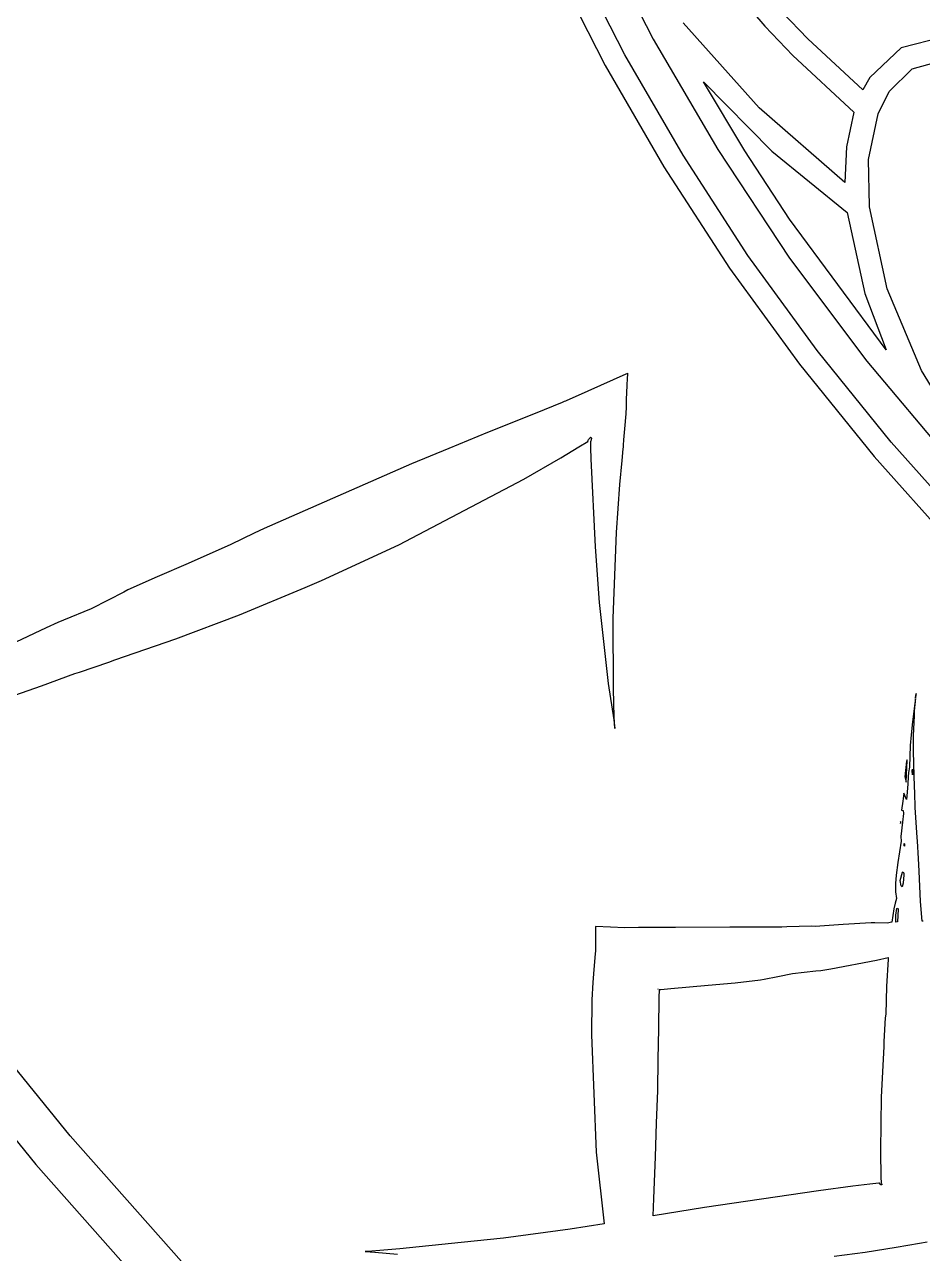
# Model space of a CAD drawing. Extents: x 0 to 238, y 0 to 238.
# Drawn here: x 52.09 to 75.07, y 60.21 to 91.66 of the extents above; entities that cross this region are included whole.
import ezdxf

# ---------------------------------------------------------------- set-up
doc = ezdxf.new("R2010")
doc.units = 0

msp = doc.modelspace()

# ---------------------------------------------------------------- linework, layer by layer
at = {"layer": 'Layer 1'}
for p, q in [((65.528685, 93.42244), (66.950625, 90.61959)), ((67.453253, 90.893933), (66.046473, 93.666923)), ((67.167974, 93.259327), (68.184824, 91.293687)), ((70.325566, 92.46411), (71.036974, 91.622928)), ((72.136818, 91.30257), (71.484039, 91.983854)), ((70.892517, 89.532501), (68.947297, 91.710591)), ((71.036974, 91.622928), (71.751749, 90.872641)), ((68.184824, 91.293687), (69.833094, 88.463827)), ((73.546088, 89.99033), (72.136818, 91.30257)), ((75.595274, 91.345567), (74.526881, 91.071768)), ((74.526881, 91.071768), (73.729634, 90.309647)), ((66.950625, 90.61959), (68.456385, 88.02165)), ((68.945803, 88.318833), (67.453253, 90.893933)), ((71.751749, 90.872641), (73.316269, 89.425971)), ((74.813982, 90.534346), (75.615592, 90.756244)), ((73.729634, 90.309647), (73.546088, 89.99033)), ((74.224042, 89.948011), (74.813982, 90.534346)), ((70.52575, 88.436595), (69.46949, 90.196655)), ((69.46949, 90.196655), (71.21729, 88.421435)), ((73.942593, 89.378843), (74.224042, 89.948011)), ((73.087387, 87.619961), (70.892517, 89.532501)), ((73.316269, 89.425971), (73.126505, 88.532512)), ((73.693886, 88.209859), (73.942593, 89.378843)), ((69.833094, 88.463827), (71.673134, 85.682067)), ((71.67411, 86.684355), (70.52575, 88.436595)), ((71.21729, 88.421435), (73.14391, 86.855575)), ((73.126505, 88.532512), (73.087387, 87.619961)), ((70.604183, 85.757343), (68.945803, 88.318833)), ((73.719355, 87.014983), (73.693886, 88.209859)), ((68.456385, 88.02165), (70.132285, 85.43301)), ((73.14391, 86.855575), (73.595296, 84.778285)), ((73.721511, 86.996116), (73.719355, 87.014983)), ((74.167168, 84.902596), (73.721511, 86.996116)), ((74.14726, 83.340175), (71.67411, 86.684355)), ((72.377654, 83.320792), (70.604183, 85.757343)), ((71.673134, 85.682067), (73.649887, 83.046532)), ((70.132285, 85.43301), (71.922965, 82.972786)), ((73.595296, 84.778285), (74.1473, 83.3406)), ((75.048336, 82.810094), (74.167168, 84.902596)), ((74.272603, 80.977473), (72.377654, 83.320792)), ((73.649887, 83.046532), (75.771174, 80.525867)), ((74.1473, 83.3406), (74.14726, 83.340175)), ((67.519814, 82.734792), (67.480935, 82.717207)), ((67.529516, 82.739172), (67.519814, 82.734792)), ((67.528224, 82.705009), (67.529234, 82.727988)), ((67.529234, 82.727988), (67.529516, 82.739172)), ((71.922965, 82.972786), (73.836345, 80.60673)), ((76.227958, 80.870116), (75.048336, 82.810094)), ((67.480935, 82.717207), (66.180885, 82.134419)), ((67.500733, 82.064419), (67.516029, 82.429558)), ((67.516029, 82.429558), (67.524115, 82.613036)), ((67.524115, 82.613036), (67.528224, 82.705009)), ((66.180885, 82.134419), (65.97079, 82.041029)), ((65.618726, 81.897776), (65.160197, 81.712545)), ((65.84782, 81.990695), (65.618726, 81.897776)), ((65.905162, 82.013738), (65.84782, 81.990695)), ((65.933799, 82.025329), (65.905162, 82.013738)), ((65.97079, 82.041029), (65.933799, 82.025329)), ((67.487392, 81.70009), (67.495813, 81.883975)), ((67.495813, 81.883975), (67.500733, 82.064419)), ((65.160197, 81.712545), (63.940067, 81.221541)), ((67.455656, 81.316291), (67.487392, 81.70009)), ((63.940067, 81.221541), (62.950983, 80.810315)), ((67.433487, 81.037938), (67.455656, 81.316291)), ((65.814993, 80.575637), (66.282144, 80.854458)), ((66.282144, 80.854458), (66.511105, 80.992656)), ((66.511105, 80.992656), (66.515417, 81.015431)), ((66.515417, 81.015431), (66.519527, 81.027358)), ((66.519527, 81.027358), (66.528151, 81.041912)), ((66.528151, 81.041912), (66.558273, 81.078364)), ((66.558273, 81.078364), (66.575387, 81.097637)), ((66.575387, 81.097637), (66.579902, 81.102624)), ((66.576928, 80.97918), (66.576321, 80.977295)), ((66.576321, 80.977295), (66.576603, 80.968602)), ((66.576603, 80.968602), (66.580309, 80.829325)), ((66.578073, 80.982482), (66.576928, 80.97918)), ((66.580498, 80.989018), (66.578073, 80.982482)), ((66.579902, 81.102624), (66.581926, 81.101139)), ((66.585296, 81.001752), (66.580498, 80.989018)), ((66.581926, 81.101139), (66.585767, 81.097569)), ((66.600792, 81.079038), (66.585296, 81.001752)), ((66.585767, 81.097569), (66.600792, 81.079038)), ((67.413811, 80.808237), (67.417991, 80.846374)), ((67.417991, 80.846374), (67.420079, 80.865376)), ((67.420079, 80.865376), (67.422707, 80.899471)), ((67.422707, 80.899471), (67.433487, 81.037938)), ((76.254683, 78.755383), (74.272603, 80.977473)), ((62.950983, 80.810315), (61.997273, 80.419912)), ((64.8724, 80.0314), (65.814993, 80.575637)), ((66.580309, 80.829325), (66.58772, 80.550097)), ((66.58772, 80.550097), (66.693835, 78.297617)), ((67.384164, 80.503945), (67.413811, 80.808237)), ((73.836345, 80.60673), (75.835945, 78.36497)), ((61.997273, 80.419912), (58.222933, 78.766942)), ((67.329923, 79.892867), (67.384164, 80.503945)), ((61.67331, 78.344839), (64.8724, 80.0314)), ((64.8724, 80.0314), (64.8724, 80.0314)), ((67.239429, 78.661077), (67.329923, 79.892867)), ((57.964189, 78.642016), (57.370834, 78.359083)), ((58.222933, 78.766942), (57.964189, 78.642016)), ((67.159044, 76.470997), (67.239429, 78.661077)), ((57.370834, 78.359083), (56.282304, 77.871381)), ((59.68731, 77.436273), (61.67331, 78.344839)), ((66.693835, 78.297617), (66.79741, 76.869547)), ((56.282304, 77.871381), (55.487612, 77.528546)), ((55.487612, 77.528546), (54.734565, 77.19582)), ((59.272178, 77.25212), (59.68731, 77.436273)), ((54.627902, 77.137332), (54.229478, 76.930878)), ((54.734565, 77.19582), (54.627902, 77.137332)), ((57.592508, 76.554055), (59.272178, 77.25212)), ((54.229478, 76.930878), (53.792714, 76.709734)), ((66.79741, 76.869547), (67.031022, 74.800687)), ((53.792714, 76.709734), (53.088381, 76.41602)), ((55.965998, 75.94237), (57.592508, 76.554055)), ((67.164905, 74.655077), (67.159044, 76.470997)), ((52.6405, 76.222569), (51.26505, 75.575914)), ((52.938459, 76.362116), (52.6405, 76.222569)), ((53.088381, 76.41602), (52.938459, 76.362116)), ((54.397098, 75.403608), (55.965998, 75.94237)), ((53.497832, 75.084827), (54.244481, 75.340066)), ((54.244481, 75.340066), (54.397098, 75.403608)), ((52.527482, 74.738154), (53.378435, 75.055518)), ((53.378435, 75.055518), (53.497832, 75.084827)), ((51.672632, 74.440263), (52.527482, 74.738154)), ((67.031022, 74.800687), (67.172455, 73.868135)), ((67.184043, 73.9467), (67.164905, 74.655077)), ((74.880644, 74.290017), (74.820812, 73.815252)), ((74.868988, 74.102295), (74.891492, 74.338935)), ((74.897154, 74.411909), (74.880644, 74.290017)), ((74.891492, 74.338935), (74.897154, 74.411909)), ((74.906677, 74.496466), (74.89934, 74.430971)), ((74.89934, 74.430971), (74.90648, 74.48993)), ((74.90648, 74.48993), (74.912, 74.5406)), ((74.912, 74.5406), (74.906677, 74.496466)), ((74.912, 74.5406), (74.912, 74.5406)), ((67.20013, 73.645417), (67.184043, 73.9467)), ((74.841632, 73.46285), (74.869662, 73.97946)), ((74.871279, 74.028917), (74.868988, 74.102295)), ((74.869662, 73.97946), (74.871279, 74.028917)), ((67.172455, 73.868135), (67.20013, 73.645417)), ((74.820812, 73.815252), (74.783483, 73.482188)), ((74.783483, 73.482188), (74.762599, 73.207408)), ((74.845809, 73.084438), (74.841632, 73.46285)), ((74.762599, 73.207408), (74.738545, 72.656434)), ((74.851671, 72.734528), (74.845809, 73.084438)), ((74.667805, 72.81417), (74.621715, 72.411769)), ((74.681281, 72.847926), (74.667805, 72.81417)), ((74.675086, 72.654533), (74.6862, 72.8108)), ((74.6862, 72.8108), (74.681281, 72.847926)), ((74.6862, 72.8108), (74.6862, 72.8108)), ((74.8733, 72.163139), (74.851671, 72.734528)), ((74.621715, 72.411769), (74.659251, 72.273762)), ((74.659251, 72.273762), (74.675086, 72.654533)), ((74.704718, 72.412986), (74.696767, 72.229643)), ((74.720689, 72.519178), (74.704718, 72.412986)), ((74.738545, 72.656434), (74.720689, 72.519178)), ((74.813345, 72.568792), (74.821027, 72.604369)), ((74.818332, 72.463272), (74.813345, 72.568792)), ((74.824193, 72.580245), (74.8183, 72.4633)), ((74.8183, 72.4633), (74.818332, 72.463272)), ((74.821027, 72.604369), (74.824193, 72.580245)), ((74.696767, 72.229643), (74.672914, 71.917601)), ((74.880638, 72.003514), (74.8733, 72.163139)), ((74.568611, 71.78742), (74.539703, 71.552465)), ((74.596505, 71.988687), (74.568611, 71.78742)), ((74.662672, 71.827784), (74.596505, 71.988687)), ((74.672914, 71.917601), (74.662672, 71.827784)), ((74.886906, 71.622746), (74.880638, 72.003514)), ((74.539703, 71.552465), (74.581816, 71.550771)), ((74.588081, 71.467555), (74.563556, 71.252677)), ((74.581816, 71.550771), (74.588081, 71.467555)), ((74.91278, 71.241032), (74.886906, 71.622746)), ((74.5145, 71.2669), (74.509177, 71.242575)), ((74.509177, 71.242575), (74.509716, 71.216634)), ((74.509716, 71.216634), (74.518406, 71.24864)), ((74.518406, 71.24864), (74.5145, 71.2669)), ((74.5145, 71.2669), (74.5145, 71.2669)), ((74.563556, 71.252677), (74.523531, 70.883968)), ((74.941079, 70.855209), (74.91278, 71.241032)), ((74.523531, 70.883968), (74.525284, 70.759381)), ((74.946604, 70.758653), (74.941079, 70.855209)), ((74.525284, 70.759381), (74.446651, 70.217842)), ((74.604261, 70.642365), (74.607563, 70.702873)), ((74.611675, 70.635222), (74.604261, 70.642365)), ((74.607563, 70.702873), (74.615716, 70.696473)), ((74.615716, 70.696473), (74.611675, 70.635222)), ((74.972882, 70.315421), (74.946604, 70.758653)), ((74.446651, 70.217842), (74.399955, 69.891853)), ((74.989931, 69.994148), (74.972882, 70.315421)), ((74.399955, 69.891853), (74.380414, 69.677717)), ((74.502382, 69.759211), (74.564036, 69.971594)), ((74.564036, 69.971594), (74.577244, 69.97813)), ((74.577244, 69.97813), (74.593613, 69.933861)), ((74.593144, 69.898953), (74.578725, 69.688319)), ((74.593613, 69.933861), (74.5931, 69.899)), ((74.5931, 69.899), (74.593144, 69.898953)), ((75.023352, 69.218258), (74.989931, 69.994148)), ((74.380414, 69.677717), (74.379606, 69.462907)), ((74.525831, 69.619793), (74.502382, 69.759211)), ((74.552784, 69.59183), (74.525831, 69.619793)), ((74.578725, 69.688319), (74.552784, 69.59183)), ((74.408244, 69.29223), (74.374284, 69.178356)), ((74.379606, 69.462907), (74.408244, 69.29223)), ((75.069035, 68.711283), (75.023352, 69.218258)), ((74.34248, 69.03396), (74.287563, 68.686409)), ((74.374284, 69.178356), (74.34248, 69.03396)), ((74.390799, 68.863982), (74.415124, 69.036273)), ((74.415124, 69.036273), (74.44349, 69.049481)), ((74.45306, 69.024618), (74.434665, 68.697683)), ((74.44349, 69.049481), (74.45306, 69.024618)), ((66.707278, 68.5821), (66.7062, 68.535606)), ((67.087843, 68.558989), (66.707278, 68.5821)), ((72.232108, 68.58291), (71.605129, 68.568155)), ((72.330082, 68.576983), (72.232108, 68.58291)), ((73.045329, 68.625768), (72.330082, 68.576983)), ((73.757073, 68.670642), (73.045329, 68.625768)), ((73.854911, 68.672259), (73.757073, 68.670642)), ((74.174431, 68.666936), (73.854911, 68.672259)), ((74.287563, 68.686409), (74.174431, 68.666936)), ((74.391135, 68.691756), (74.390799, 68.863982)), ((74.434665, 68.697683), (74.391135, 68.691756)), ((75.090329, 68.713845), (75.069035, 68.711283)), ((66.7062, 68.535606), (66.703705, 68.154095)), ((67.457901, 68.546523), (67.087843, 68.558989)), ((67.808819, 68.550497), (67.457901, 68.546523)), ((67.895876, 68.55171), (67.808819, 68.550497)), ((67.94776, 68.551778), (67.895876, 68.55171)), ((68.037444, 68.551496), (67.94776, 68.551778)), ((68.75505, 68.550618), (68.037444, 68.551496)), ((70.1466, 68.5583), (68.75505, 68.550618)), ((71.475152, 68.557846), (70.1466, 68.5583)), ((71.605129, 68.568155), (71.475152, 68.557846)), ((66.703504, 67.962799), (66.690632, 67.783633)), ((66.703705, 68.154095), (66.703504, 67.962799)), ((66.690632, 67.783633), (66.657079, 67.363783)), ((72.730539, 67.496054), (73.901019, 67.717536)), ((73.901019, 67.717536), (74.195202, 67.781818)), ((74.19297, 67.743702), (74.154763, 67.044424)), ((74.195202, 67.781818), (74.1929, 67.7437)), ((74.1929, 67.7437), (74.19297, 67.743702)), ((66.657079, 67.363783), (66.637267, 67.143853)), ((71.370861, 67.300977), (71.749473, 67.37213)), ((71.749473, 67.37213), (72.348289, 67.441331)), ((72.348289, 67.441331), (72.474897, 67.450898)), ((72.474897, 67.450898), (72.730539, 67.496054)), ((66.637267, 67.143853), (66.609776, 66.698936)), ((68.635263, 66.990956), (69.589377, 67.078281)), ((69.589377, 67.078281), (70.277942, 67.13926)), ((70.277942, 67.13926), (70.929785, 67.213584)), ((70.929785, 67.213584), (71.023446, 67.233864)), ((71.023446, 67.233864), (71.370861, 67.300977)), ((74.154763, 67.044424), (74.133001, 66.334701)), ((66.609776, 66.698936), (66.598927, 65.806477)), ((68.3028, 66.97327), (68.302868, 66.974887)), ((68.3028, 66.972607), (68.3028, 66.97327)), ((68.304553, 66.972068), (68.3028, 66.972607)), ((68.302868, 66.974887), (68.303071, 66.975169)), ((68.303071, 66.975169), (68.303271, 66.974695)), ((68.303271, 66.974695), (68.304553, 66.972068)), ((68.322685, 65.968654), (68.33569, 66.761187)), ((68.33569, 66.761187), (68.339799, 66.959894)), ((68.335826, 66.961647), (68.373361, 66.965485)), ((68.339799, 66.959894), (68.335826, 66.961647)), ((68.373361, 66.965485), (68.635263, 66.990956)), ((53.255855, 63.221716), (50.572765, 66.526138)), ((74.118176, 66.24266), (74.083744, 65.63347)), ((74.133001, 66.334701), (74.118176, 66.24266)), ((49.667665, 65.826848), (52.380535, 62.482026)), ((66.598927, 65.806477), (66.719001, 62.798057)), ((68.310019, 65.173087), (68.322685, 65.968654)), ((74.085833, 65.503289), (74.017442, 64.213279)), ((74.083744, 65.63347), (74.085833, 65.503289)), ((68.29991, 64.377317), (68.310019, 65.173087)), ((68.267838, 63.546309), (68.29991, 64.377317)), ((74.017442, 64.213279), (73.998305, 62.845989)), ((68.241761, 62.678107), (68.267838, 63.546309)), ((56.111005, 60.004548), (53.255855, 63.221716)), ((66.719001, 62.798057), (66.924445, 60.964417)), ((68.196752, 61.613687), (68.241761, 62.678107)), ((73.998305, 62.845989), (74.012052, 62.133503)), ((52.380535, 62.482026), (55.272945, 59.226218)), ((73.730939, 61.985966), (73.291212, 61.932871)), ((73.953025, 62.010158), (73.730939, 61.985966)), ((73.966972, 62.011504), (73.953025, 62.010158)), ((73.970274, 62.009811), (73.966972, 62.011504)), ((73.973441, 62.00523), (73.970274, 62.009811)), ((73.980045, 61.996066), (73.973441, 62.00523)), ((73.995003, 61.977468), (73.980045, 61.996066)), ((74.007336, 61.964599), (73.995003, 61.977468)), ((74.012052, 62.133503), (74.015354, 62.044561)), ((74.015354, 62.044561), (74.016161, 62.022265)), ((74.016161, 62.022265), (74.017374, 62.006701)), ((74.017374, 62.006701), (74.021283, 62.001985)), ((74.021283, 62.001985), (74.036983, 61.984803)), ((74.038129, 61.972337), (74.032132, 61.963509)), ((74.036983, 61.984803), (74.038129, 61.972337)), ((72.414046, 61.808891), (69.498006, 61.383715)), ((73.291212, 61.932871), (72.414046, 61.808891)), ((74.014611, 61.964195), (74.007336, 61.964599)), ((74.029705, 61.963913), (74.014611, 61.964195)), ((74.032132, 61.963509), (74.029705, 61.963913)), ((68.177076, 61.168772), (68.196752, 61.613687)), ((69.498006, 61.383715), (68.177076, 61.168772)), ((66.057928, 60.831273), (64.348808, 60.603661)), ((66.924445, 60.964417), (66.057928, 60.831273)), ((63.268088, 60.487899), (61.697578, 60.329959)), ((64.348808, 60.603661), (63.268088, 60.487899)), ((74.399078, 60.368171), (74.993914, 60.46985)), ((74.993914, 60.46985), (75.19397, 60.504078)), ((60.98105, 60.267498), (60.806711, 60.261686)), ((60.806711, 60.261686), (61.052675, 60.244655)), ((61.697578, 60.329959), (60.98105, 60.267498)), ((61.052675, 60.244655), (61.639025, 60.188459)), ((72.810236, 60.138267), (73.607352, 60.24574)), ((73.607352, 60.24574), (74.399078, 60.368171))]:
    msp.add_line(p, q, dxfattribs=at)

doc.saveas('drawing.dxf')
